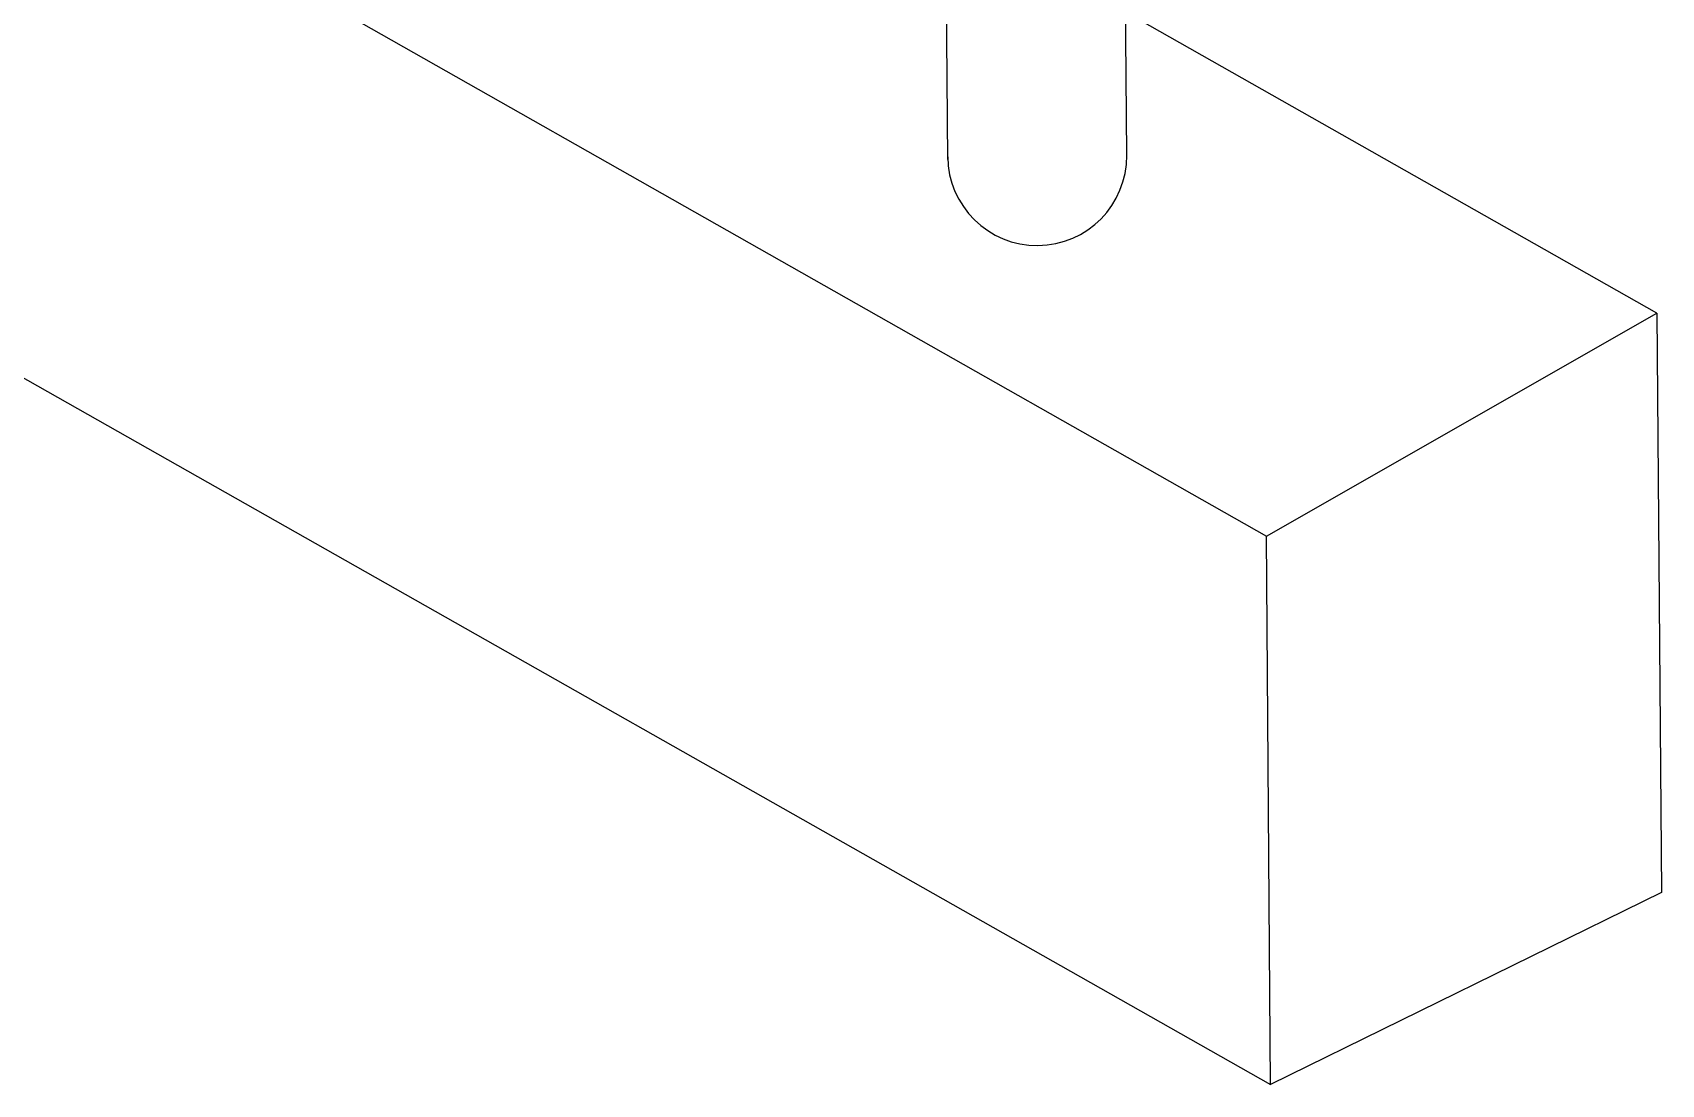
# Model space of a CAD drawing. Header units: metres. Extents: x 324293 to 653279, y 3585589 to 7191434.
# Drawn here: x 334518.095 to 334518.926, y 3600566.828 to 3600567.364 of the extents above; entities that cross this region are included whole.
import ezdxf

# ---------------------------------------------------------------- set-up
doc = ezdxf.new("R2010")
doc.units = ezdxf.units.M
doc.layers.add('Tir bargh', color=10, linetype='Continuous')
doc.layers.add('V-NODE', color=1, linetype='Continuous')

# ---------------------------------------------------------------- blocks, each defined once
blk = doc.blocks.new('E')
at = {"layer": 'Tir bargh'}
for p, q in [((0.96012, 5.01545), (-1.09158, 6.20022)), ((-1.14733, 6.16068), (0.89619, 4.97958)), ((-1.15271, 6.07232), (0.89619, 4.89025)), ((0.87394, 5.04185), (0.87394, 5.0733)), ((0.84475, 5.0414), (0.84475, 5.07155)), ((0.89619, 4.97958), (0.96012, 5.01545)), ((0.96012, 5.01545), (0.96012, 4.92101)), ((0.89619, 4.89025), (0.89619, 4.97958)), ((0.96012, 4.92101), (0.89619, 4.89025))]:
    blk.add_line(p, q, dxfattribs=at)
blk.add_arc((0.85934, 5.04185), 0.01459, 180, 0, dxfattribs=at)
blk = doc.blocks.new('*U82', base_point=(334513.846, 3600553.608))
at = {"layer": 'V-NODE', "lineweight": -2, "xscale": 3.131461794368422, "yscale": 3.131461794368422, "zscale": 3.131461794368422}
blk.add_blockref('E', (334513.846, 3600553.608), dxfattribs=at)

msp = doc.modelspace()

# ---------------------------------------------------------------- block references
at = {"layer": 'V-NODE', "color": 3, "rotation": 0.4498703063302869}
msp.add_blockref('*U82', (334516.04091, 3600551.49242, 1313.25213), dxfattribs=at)

doc.saveas('drawing.dxf')
